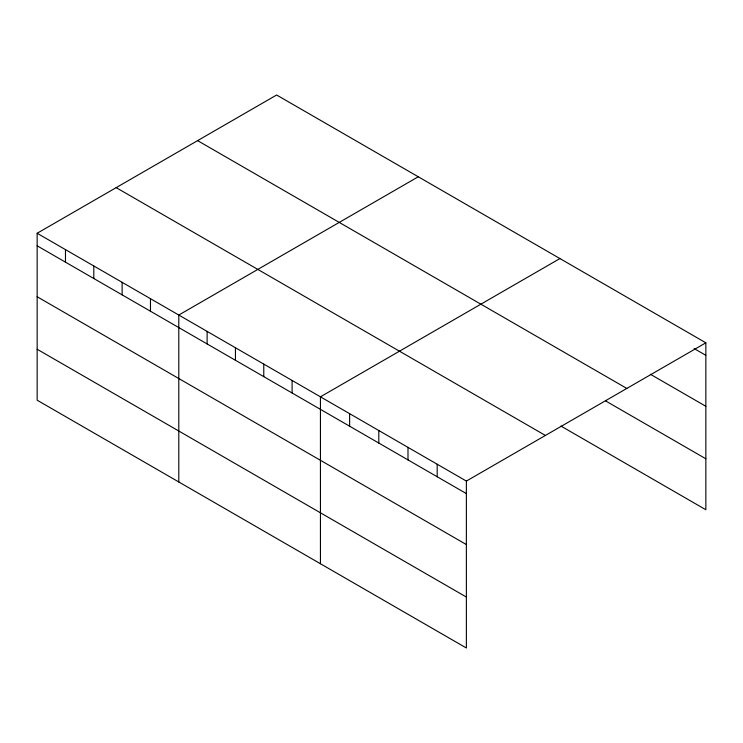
<?xml version="1.0" encoding="UTF-8"?>
<svg xmlns="http://www.w3.org/2000/svg" width="743" height="743" viewBox="0 0 743 743"><rect width="100%" height="100%" fill="white"/><g stroke="black" fill="none" stroke-linecap="round" stroke-linejoin="round"><path stroke-width="1.11" d="M466.372 544.554L466.372 481.074L37.15 233.265L37.15 400.189L466.372 647.998L466.372 544.554L37.15 296.745M560.891 426.036L705.85 509.735L705.85 342.811L276.628 95.002L37.15 233.265M418.272 176.778L178.794 315.041L178.794 481.966M559.916 258.555L320.437 396.818L320.437 563.742M466.372 481.074L705.85 342.811M694.176 348.597L705.85 355.34M650.394 374.277L705.85 406.291M197.601 140.631L626.823 388.44M605.638 400.932L705.85 458.784M116.177 187.635L545.399 435.444M37.15 245.803L466.372 493.603M37.15 349.238L466.372 597.047M437.181 464.226L437.181 476.755M407.991 447.37L407.991 459.908M378.809 430.522L378.809 443.051M349.619 413.665L349.619 426.203M292.101 380.462L292.101 392.991M263.774 364.107L263.774 376.636M235.447 347.752L235.447 360.281M207.121 331.397L207.121 343.925M150.467 298.686L150.467 311.224M122.131 282.331L122.131 294.869M93.804 265.975L93.804 278.514M65.477 249.62L65.477 262.158"/></g></svg>
